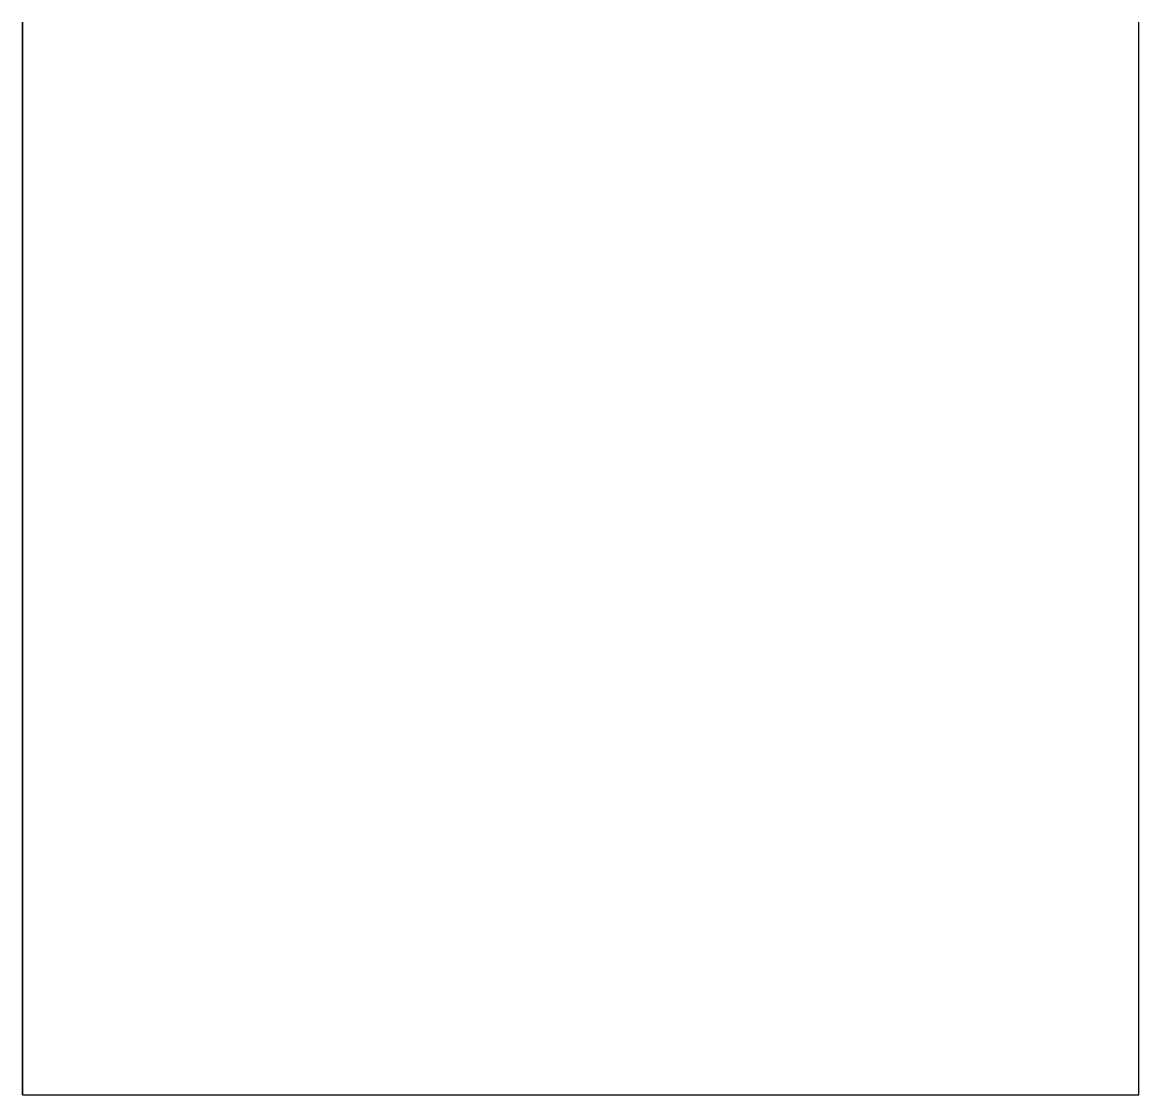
# Model space of a CAD drawing. Header units: millimetres. Extents: x 2 to 1034, y 76 to 188.
# Drawn here: x 939.67 to 946.44, y 75.78 to 82.28 of the extents above.
import ezdxf

# ---------------------------------------------------------------- set-up
doc = ezdxf.new("R2010")
doc.units = ezdxf.units.MM

msp = doc.modelspace()

# ---------------------------------------------------------------- linework, layer by layer
at = {"extrusion": (-1, 0, 0)}
for p, q in [((939.6733, 75.7815, 44.1939), (939.6733, 82.2813, 44.1939)), ((939.6733, 82.2813, 44.1939), (939.6733, 82.2813, 37.1136)), ((939.6733, 82.2813, 37.1136), (939.6733, 75.7815, 37.1136)), ((939.6733, 75.7815, 71.2999), (939.6733, 82.2813, 71.2999)), ((939.6733, 82.2813, 71.2999), (939.6733, 82.2813, 64.2196)), ((939.6733, 82.2813, 64.2196), (939.6733, 75.7815, 64.2196)), ((946.4417, 75.7815, 44.1939), (946.4417, 82.2813, 44.1939)), ((946.4417, 75.7815, 71.2999), (946.4417, 82.2813, 71.2999)), ((939.6733, 75.7815, 37.1136), (939.6733, 75.7815, 44.1939)), ((939.6733, 75.7815, 44.1939), (946.4417, 75.7815, 44.1939)), ((939.6733, 75.7815, 64.2196), (939.6733, 75.7815, 71.2999)), ((939.6733, 75.7815, 71.2999), (946.4417, 75.7815, 71.2999))]:
    msp.add_line(p, q, dxfattribs=at)

doc.saveas('drawing.dxf')
